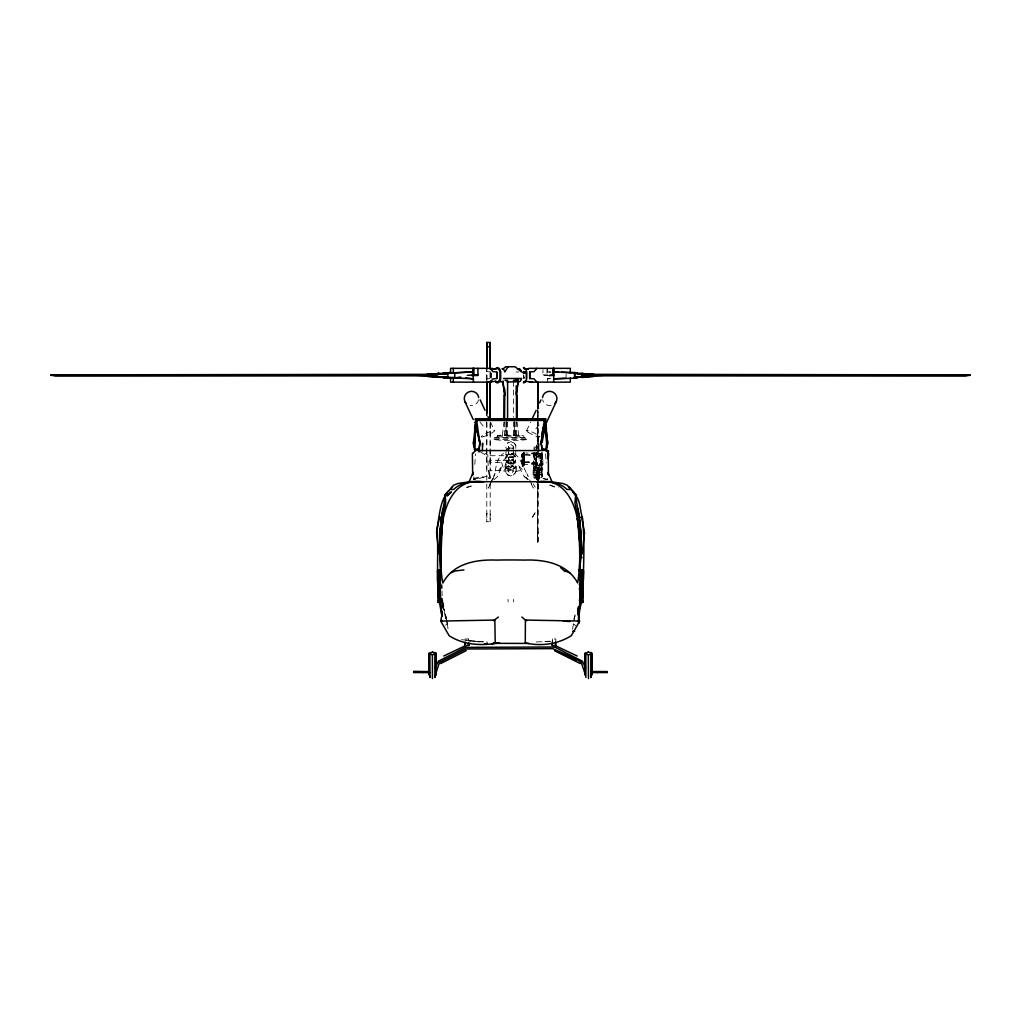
<?xml version="1.0" encoding="UTF-8"?>
<svg xmlns="http://www.w3.org/2000/svg" width="1021" height="1021" viewBox="0 0 1021 1021"><rect width="100%" height="100%" fill="white"/><g stroke="black" fill="none" stroke-linecap="round" stroke-linejoin="round"><path stroke-width="0.75" stroke-dasharray="5 3.75" d="M486.775 421.75L486.762 469.226M486.787 379.557L486.8 370.189M486.8 422.681L486.787 521.731L490.169 521.731L490.182 513.346L486.813 513.346L486.787 521.731M486.813 380.22L486.813 370.789M509.122 460.267L490.182 460.267L490.144 470.592L504.234 470.592L509.122 460.267L507.667 455.711L501.592 462.385L490.144 462.385L490.157 421.75M490.169 378L490.169 373.303M490.144 462.385L490.182 422.681M490.195 377.081L490.195 372.359M496.678 437.499L497.546 435.801L499.141 435.227L521.871 435.227L523.467 435.801L524.335 437.499M516.435 435.227L516.447 421.89M523.288 461.39L523.288 466.482L522.216 466.929L521.859 459.807M521.859 457.663L521.859 454.651L521.859 462.832M523.275 456.081L523.275 452.597L523.288 466.495M523.288 465.142L524.13 465.18L524.143 459.565M524.424 463.177L524.13 465.18L524.424 460.777M524.411 461.16L524.424 462.449L537.301 462.717L537.557 463.496M524.411 456.349L524.411 453.12L524.424 456.31M524.411 457.102L524.411 453.03L524.424 464.938M542.84 459.578L542.84 461.543L539.841 460.662L539.841 455.991L542.84 459.578L542.84 464.797L539.841 468.384L539.841 463.713L541.934 465.244L542.342 468.154A4.365 3.089 0 0 1 540.122 470.847L535.846 470.847A4.365 3.089 0 0 1 533.613 468.154L534.021 465.244L536.127 463.713L536.127 455.991A3.79 2.68 0 0 0 534.2 458.327A3.79 2.68 0 0 0 536.14 460.662L536.127 468.384A3.79 2.68 0 0 1 534.2 466.048A3.79 2.68 0 0 1 536.127 463.713L536.127 468.384M539.841 455.991A3.79 2.68 0 0 1 541.781 458.327A3.79 2.68 0 0 1 539.841 460.662L541.947 459.131L542.355 456.208A4.365 3.089 0 0 0 540.122 453.528L535.846 453.528A4.365 3.089 0 0 0 533.626 456.221L534.034 459.131L536.14 460.662L536.127 455.991M541.921 473.297C544.959 477.866 537.123 479.36 539.879 474.459L539.356 479.5L536.433 479.5L536.791 477.369L534.034 477.292L534.047 473.297M534.034 468.065L534.034 472.136L541.921 472.136L541.921 468.065M534.047 456.323L534.06 452.265M536.778 463.33L529.848 463.687L536.778 463.904L536.778 466.087M524.424 462.768L536.523 461.773L536.523 459.144M536.523 458.301L536.523 455.685L524.411 454.702M537.301 464.019L537.301 462.717M537.288 453.26L537.288 454.728L524.411 455.009M537.544 535.068C538.858 521.973 537.608 557.096 537.544 535.068L537.863 474.574L536.752 470.885L539.484 471.625L539.062 479.462L539.867 469.226L539.356 474.956L541.921 474.956M541.449 465.55L537.557 465.168L537.557 463.1M537.557 453.043L537.288 454.728L537.288 453.771M537.633 443.841L537.62 422.209M537.62 420.639L537.62 409.651M537.697 541.819L537.62 483.482M541.921 469.226L537.825 469.226C539.611 463.649 534.047 477.024 541.921 474.152M537.633 441.646L537.633 437.128M537.748 435.865L537.148 441.48L537.761 418.597M537.761 417.027L537.773 409.166M537.825 531.456L537.863 481.287M541.934 455.366L538.195 455.379L537.837 456.323L537.837 455.162L541.934 455.072L541.934 452.545M537.901 441.519L537.914 422.668M537.914 421.099L537.927 410.11M538.016 541.819L538.169 481.261M538.195 480.355L538.182 474.676L538.463 480.546M538.182 474.255L537.825 473.297L537.825 474.459L541.921 474.459M538.182 468.065L538.182 469.022L541.921 469.022L541.921 477.279M538.233 442.629L538.08 409.166M540.824 453.579L541.041 457.51L541.653 455.953M540.824 461.505L541.028 459.948L541.653 461.505M540.007 465.716L541.028 459.948L541.028 464.236L540.007 465.716L536.523 465.921L541.653 465.665M541.449 466.048L541.449 459.948L541.653 465.921M534.532 455.736L534.519 453.464L534.532 455.736L534.047 454.026L535.923 455.34L536.114 456.949L539.867 456.949L540.071 455.34L541.934 454.026L541.449 457.51L541.449 453.209M541.921 472.94L541.806 468.269A3.816 2.706 0 0 0 539.854 465.908L536.102 465.921A3.816 2.706 0 0 0 534.162 468.269A3.816 2.706 0 0 0 536.114 470.63L539.854 470.63A3.816 2.706 0 0 0 541.806 468.269M541.806 456.106A3.816 2.706 0 0 0 539.854 453.745L536.114 453.745A3.816 2.706 0 0 0 534.174 456.106A3.816 2.706 0 0 0 536.114 458.455L539.867 458.455A3.816 2.706 0 0 0 541.806 456.106L541.449 453.452M541.934 456.323L541.934 452.252M536.752 470.885L536.433 479.5L535.923 469.175L537.825 469.226M537.34 441.646L537.633 440.906M537.863 478.147L537.863 474.574M538.169 478.122L538.182 474.676M513.359 435.227L513.423 421.89M505.791 472.442L507.654 474.752L510.666 475.722L513.691 474.752L515.541 472.442L513.678 474.995L510.666 475.977L507.654 474.995L505.791 472.442L505.791 469.022L507.654 466.457L510.666 465.474L513.691 466.457L515.554 469.022L515.541 472.442M505.854 466.699L507.718 468.728L510.742 469.698L513.754 468.728L515.605 466.699L513.742 469.252L510.73 470.234L507.718 469.252L505.854 466.699L505.854 462.998L507.718 460.433L510.742 459.463L513.754 460.433L515.618 462.998L515.605 466.699M505.854 462.998L507.718 460.969L510.73 459.986L513.742 460.969L515.618 462.998M505.918 460.675L507.782 462.73L510.806 463.7L513.818 462.73L515.682 460.675L513.818 463.228L510.794 464.21L507.782 463.228L505.918 460.675L505.918 457L507.782 454.434L510.806 453.464L513.818 454.434L515.682 457L515.682 460.675M505.918 457L507.782 454.945L510.794 453.962L513.805 454.945L515.682 457M515.745 454.141L513.882 457.229L510.857 458.212L507.845 457.229L505.982 454.677L507.858 456.706L510.87 457.676L513.882 456.706L515.745 454.141L515.745 450.976M508.228 471.396L508.42 452.303L508.42 453.886L510.857 455.647L512.363 455.162L513.295 452.303L513.116 471.396L512.185 472.672L509.16 472.672L508.228 469.813L510.666 468.039L512.185 468.524L513.116 471.396M508.445 451.971L508.484 446.279L509.415 444.99L510.921 444.505L513.372 446.279L512.44 449.138M513.321 451.971L513.372 446.279M515.554 469.022L513.678 466.712L510.666 465.729L507.654 466.712M515.809 448.398L515.809 445.233L513.946 442.667L510.934 441.697L507.909 442.667C505.306 445.182 505.063 448.564 507.909 450.963M515.809 445.233L513.946 442.923L510.921 441.94L507.909 442.923M506.582 435.227L506.748 421.89L505.28 435.227M514.265 435.227L514.431 421.89M505.765 435.227L505.982 421.89M538.195 476.169L538.169 480.546M538.935 475.735L538.96 470.885M539.343 474.152L539.394 472.863M445.59 618.381L443.305 606.895M555.59 642.388L555.883 638.98L552.399 638.98L552.208 642.018L552.514 638.98M547.396 382.135L547.677 378.166M473.935 476.756L473.718 479.832L487.221 476.36M474.803 464.427L475.582 453.86M536.267 452.265L535.948 455.213L536.319 452.775M513.346 601.905L513.576 599.416M538.156 487.259L538.041 488.51L538.501 484.311M536.063 448.717L536.446 444.901M538.501 474.765L538.692 472.889L536.893 472.532L536.842 479.653M502.358 435.227L503.953 421.89M516.103 471.319L516.805 465.448L514.393 463.508L507.348 463.508L504.923 465.448L505.625 471.319L510.87 469.762L516.103 471.319L522.816 470.171L517.966 464.976L524.284 476.628L529.452 480.151M491.024 373.061L491.024 377.425M534.034 477.292L534.034 470.349L535.897 469.035L536.102 467.414L539.854 467.414L540.058 469.022L541.921 470.349L541.449 468.639L541.449 470.911M572.526 629.23L574.172 619.747M537.544 474.484L537.314 480.546M573.764 621.1L574.874 615.791L574.976 618.381M574.44 618.42L575.002 615.765M534.519 468.639L534.519 470.911L534.519 468.639L534.034 470.349L535.897 469.035M573.917 618.879L575.129 614.808M490.208 484.082L488.357 488.076L495.032 473.591L492.939 479.283C496.487 471.064 495.032 458.901 503.468 453.35M541.449 455.736L541.806 454.6M490.82 482.754L493.896 476.092M526.619 430.683L530.588 422.184M489.391 485.805L490.654 483.826M541.028 463.738L540.007 465.168L541.028 465.219L537.288 464.67L538.373 465.55M505.982 450.976L507.858 448.41L510.87 447.44L513.882 448.41M508.356 458.301L510.794 456.527L513.231 458.301M513.308 453.35L510.87 455.124L508.432 453.35M513.244 459.373L510.806 461.147L508.369 459.373M513.18 465.372L510.742 467.146L509.224 466.648L508.292 463.789L510.742 462.015L513.18 463.789L513.167 465.908L510.73 467.669L508.292 465.908L508.292 464.325L510.73 462.551L513.167 464.325M494.215 479.615L497.418 476.628L502.217 465.895L498.873 470.171L505.625 471.319M535.923 428.782L541.27 422.094M494.036 438.213L494.917 437.499L526.096 437.499L526.976 438.213L526.976 439.63L518.796 440.345L502.217 440.345L494.036 439.63L494.036 438.213L526.976 438.213M445.488 625.184L447.338 623.754L446.522 619.773M540.071 455.34L541.934 454.026M534.034 475.582L535.91 474.255L535.923 469.175M536.191 453.401L533.638 455.098L533.026 475.952L547.447 479.832L547.23 476.756M538.807 472.532L538.654 479.704M534.494 478.683L537.799 477.56L548.175 479.36M507.845 448.946L510.857 447.964L513.882 448.946M573.215 623.754L575.997 625.899M487.043 476.284L471.74 479.628M473.935 478.351L482.588 476.36M536.446 447.109L534.047 447.109L534.047 449.431M550.727 378.446L547.626 378.829L550.702 378.676M486.787 378.88L489.697 378.638M550.651 641.354L541.704 641.941M536.191 641.992L551.965 641.073M536.778 452.877L525.751 453.082M524.424 462.181L531.086 461.99L524.411 462.041M516.039 371.989L518.821 371.989M467.503 374.886L473.246 374.886M542.968 374.886L547.639 374.886M466.814 375.511L473.029 375.511M549.17 375.511L542.968 375.511L542.968 369.653M497.546 435.801L523.467 435.801M497.546 436.937L523.467 436.937M494.036 439.63L526.976 439.63M536.255 453.554L539.586 453.554L539.879 455.162L539.547 452.252M490.182 455.711L507.667 455.711M536.114 456.949L539.867 456.949M541.449 457.255L541.041 453.209M536.102 467.414L539.854 467.414M538.182 469.328L541.921 469.328M536.229 470.834L539.56 470.834M534.034 474.956L536.433 474.956L536.255 472.136L539.854 472.136L540.058 474.255L541.921 475.569M465.002 638.98L468.499 638.98L468.677 642.018L468.371 638.98M538.182 440.906L538.195 441.646M534.047 474.357L537.825 474.459L537.825 468.065M479.372 641.941L462.972 639.912M547.856 371.925L550.906 372.078L547.856 371.925L547.856 369.538M536.778 454.128L529.848 453.758L538.986 453.503L539.509 452.775L539.586 453.554M468.856 641.073L487.668 642.183M491.152 371.963L486.787 371.606L483.928 368.339M461.466 639.695L484.72 641.89M536.433 477.292L535.936 474.408L536.433 479.5M536.74 473.068L537.288 476.169L537.276 472.659M549.962 485.013L558.283 487.808M549.796 485.192L556.33 487.949M485.192 453.401L487.821 455.098L488.255 469.315M480.712 451.997L487.63 456.451M524.284 476.628L529.197 479.972M514.648 453.35L519.255 458.263L528.01 476.092M534.047 448.793L535.91 450.108M479.959 422.094L485.434 428.782M526.16 477.917L527.5 479.615M509.415 449.138L508.484 446.279M533.09 483.852L535.234 487.17M531.048 483.826L533.358 488.076L526.887 473.591M490.565 422.184L494.534 430.683M501.592 462.385L504.234 470.592M541.449 468.639L541.794 469.775M446.598 618.879L443.944 609.065M443.676 608.376L446.636 621.074M445.692 615.791L446.241 618.445M447.338 623.754L448.257 630.621M523.709 375.243L524.118 378.51L524.118 374.592M446.751 620.092L447.185 623.729M517.06 421.89L518.655 435.227M515.733 435.227L514.265 421.89L514.431 435.227M538.526 440.077L538.067 435.865L538.182 437.128M537.276 484.311L537.735 488.51M507.96 599.416L508.177 601.905M545.584 453.86L546.248 462.883M441.978 590.789L442.157 596.838M536.382 472.863L536.433 474.152M537.569 476.169L537.608 480.546M441.825 583.833L441.965 590.968M515.031 421.89L515.248 435.227M506.582 421.89L506.748 435.227M538.475 440.919L538.488 441.646M537.072 473.17L537.123 479.704M507.59 421.89L507.654 435.227M542.84 464.797L542.84 462.832L539.841 463.713A3.79 2.68 0 0 1 541.768 466.048A3.79 2.68 0 0 1 539.841 468.384M541.653 453.337L541.653 456.196M538.195 450.235L538.195 456.323M537.837 449.942L537.837 456.323M537.301 462.921L537.301 463.687M537.148 446.062L537.148 448.717M536.855 446.075L536.867 448.653M536.74 446.381L536.74 450.312M536.446 446.458L536.446 450.248M536.523 455.685L536.523 461.773M536.523 464.07L524.424 464.44L524.411 463.215M524.13 464.759L524.13 452.711L524.13 457.906M504.565 421.89L504.578 435.227M490.182 460.267L490.182 471.192M490.182 483.686L490.169 521.731M566.106 374.107L566.106 376.672M547.639 368.339L547.639 372.269M546.975 368.339L546.975 374.886M537.557 453.618L537.557 454.345M524.411 456.693L524.411 458.314M524.424 459.144L524.424 461.122M523.556 457.906L523.556 452.737L523.569 465.18L523.569 459.565M523.275 455.851L523.275 457.906M523.288 459.552L523.288 461.62M522.918 457.689L522.918 453.732L522.931 466.929L522.931 459.782M522.203 457.689L522.203 453.732L522.216 466.929L522.216 459.782M513.423 381.369L513.423 417.181M505.982 451.512L505.982 454.677M491.152 373.278L491.152 378.51M551.149 405.503A7.287 7.134 25.1 0 1 542.598 399.773M478.607 399.773A7.287 7.134 -24.9 0 1 470.056 405.503M542.342 468.154A4.365 3.089 0 0 0 540.122 465.461L535.846 465.461A4.365 3.089 0 0 0 533.613 468.154M542.355 456.208A4.365 3.089 0 0 1 540.122 458.901L535.859 458.901A4.365 3.089 0 0 1 533.626 456.221M508.33 453.069A2.31 2.31 0 0 0 509.581 454.536L510.883 454.536A2.31 2.31 0 0 0 512.134 453.069M523.39 374.911L523.39 378.178L523.365 374.911M535.03 512.899L531.533 518.783L535.03 512.899M509.3 456.515L508.356 459.884L509.288 461.16L512.3 461.16L513.244 457.791L512.312 456.515L509.3 456.515M471.217 486.073L464.976 487.949L471.217 486.073M441.774 586.679L441.748 585.237L441.787 588.109L441.774 586.679M528.01 432.151A7.287 1.098 25 0 0 539.356 437.001A7.287 1.098 25 0 0 532.298 432.151A7.287 1.098 25 0 0 528.01 432.151M483.329 436.72A7.287 1.098 -25 0 0 494.355 431.143A7.287 1.098 -25 0 0 486.098 433.427A7.287 1.098 -25 0 0 483.329 436.72"/><path stroke-width="1.5" d="M432.572 652.023L429.088 653.402L429.037 675.034L428.884 653.402L432.381 654.78L435.878 653.402L434.857 652.432M432.381 652.023L436.082 653.402L436.069 662.629M453.324 368.339L453.324 372.831L473.029 371.925L473.029 368.339M473.246 374.886L473.246 368.339M486.787 415.509L486.787 381.127M486.8 368.619L486.826 342.469L490.195 342.469L490.195 369.206M486.8 413.25L486.813 381.79M486.813 369.206L486.826 342.469M490.157 418.623L490.169 381.127M490.182 368.619L490.195 342.469M490.182 419.542L490.195 381.79M537.773 407.596L537.786 382.467M537.927 408.54L537.939 392.83M538.233 408.566L538.105 382.467M579.086 525.713L579.098 516.32L577.592 519.485L577.937 522.407M585.007 662.629L585.02 653.402L588.517 652.023M607.099 672.558L607.099 671.537L591.338 671.537M465.206 642.388L465.308 645.744L443.765 656.005M468.562 645.374L468.562 643.141L468.562 645.374L465.193 645.744L465.295 642.388M577.133 656.005L555.577 645.744L552.221 645.374L552.335 643.141M493.36 643.294L499.511 642.745C482.665 645.987 463.942 645.361 449.163 635.726L440.881 621.342L441.366 617.169M430.083 675.889L429.956 677.497L429.905 654.384M435.035 675.889L434.895 677.497L434.857 654.384M436.031 675.034L436.056 673.439M584.995 673.439L584.867 675.034L584.816 653.402L588.313 654.78L590.789 654.384L590.814 677.497M590.942 677.497L590.968 675.889M442.157 616.097L442.221 611.298M439.949 551.085L440.587 528.048M500.52 381.892L502.868 381.369L505.038 395.216M582.889 602.339L580.107 602.352L582.889 602.339L583.489 569.973L581.089 569.884L581.868 569.935M442.667 519.217L442.769 515.337L443.127 518.106M482.512 446.126L482.588 443.14L482.384 450.593L475.85 450.312L472.787 453.388M504.565 418.75L504.782 389.065M579.851 596.238L580.77 571.313M580.49 561.78L580.847 550.766M581.396 602.428L582.57 569.922M577.733 614.782L578.001 607.929M440.536 549.809L440.549 567.102M440.74 545.061L441.519 532.63M440.14 538.195L440.574 528.406M545.508 420.626L546.529 429.331M545.622 420.244L544.359 420.435L541.692 436.656M538.488 446.126L538.399 443.14L538.629 450.593L545.227 450.312L546.873 451.269L548.303 453.388L548.035 458.965L548.698 453.298M579.405 571.543L579.558 569.118M585.607 376.302L582.544 376.583L604.585 375.664L965.636 375.932L969.95 374.873L604.585 375.115L577.848 373.877L583.399 374.056M553.612 382.135L554.058 368.339M475.301 426.293L473.259 443.548L474.65 449.636L479.423 449.138L474.65 449.636M473.527 442.527L474.969 449.24L475.441 429.05M542.138 442.412L545.303 424.94M443.408 377.949L454.804 377.668L436.541 377.234M440.638 527.002L442.655 508.79M580.4 580.707L581.383 569.897M441.48 517.532L439.936 533.281L439.706 553.599L438.953 554.02L436.554 532.477L439.502 516.971L441.48 517.532L445.309 496.448L445.718 502.83L442.578 518.821L440.421 547.958L440.217 591.185L441.799 616.122M579.558 570.331L580.477 561.524M443.088 519.485L441.697 516.32L440.191 529.746L440.459 560.427M542.917 428.08L541.245 443.229L542.317 450.376L546.592 450.07L548.647 450.937M582.57 596.8C583.336 570.586 585.11 544.002 582.519 517.902C579.992 511.33 580.617 500.954 575.921 495.976L573.955 493.066L575.499 495.313M474.497 442.514L475.199 436.503M475.722 431.985L475.875 426.293M442.042 528.253L442.565 523.862M516.447 418.75L516.447 395.216L518.145 381.369L516.218 393.685M474.535 429.331L475.85 420.244M474.842 430.02L475.697 423.217M490.144 382.135L493.003 378.88L496.755 378.51L497.163 375.243L496.755 371.963L493.003 371.606L490.144 368.339M526.44 378.51L526.44 371.963M536.944 382.135L534.072 378.88L529.708 378.51L529.708 371.963L534.072 371.606L536.944 368.339M577.031 373.444L582.646 373.367L581.472 374.311M446.751 377.515L445.182 377.63L450.695 378.408M579.469 566.502L580.962 555.871L580.592 529.746L579.098 516.32M478.747 450.376L479.806 443.229L476.679 420.435L544.359 420.435M441.902 527.078L443.216 518.668M442.591 522.675L443.293 518.489M581.625 602.543C577.375 612.638 579.124 641.52 578.524 606.589M545.801 421.928L544.333 420.984L545.801 421.928L540.888 442.374L542.317 450.376M442.233 608.031L443.076 604.011L443.51 606.538M444.212 501.234L445.003 495.976L446.968 493.066L445.36 495.313M443.408 372.831L454.804 373.112L447.849 373.341L447.849 377.438L427.212 376.392M546.426 449.636L541.666 449.138L546.426 449.636L547.818 443.548L545.354 423.217M437.486 374.056L447.849 373.341L436.541 373.546M526.734 620.691L525.407 620.066L578.039 621.01L579.073 620.13L579.545 621.342L571.288 635.726C557.849 644.213 540.568 646.587 525.266 642.885L525.407 620.066L521.871 617.029M435.584 674.205L439.515 662.387L465.831 648.986L552.706 648.641L576.38 659.247L581.255 662.387L585.199 674.205M439.4 374.311L438.239 373.367L439.4 374.311L438.239 373.367L439.809 373.546M566.259 378.255L553.829 378.829L575.448 378.178L574.632 377.374L574.632 373.507L575.691 373.137M445.182 373.137L450.988 372.346M531.915 419.35L536.114 410.34M546.439 422.668L556.317 401.534M539.586 402.887L540.99 399.887M435.163 667.874L438.354 661.212L465.512 647.365L552.463 647.008L555.258 647.365L582.429 661.212L585.62 667.874M508.075 366.743L504.821 371.989A6.624 3.178 90 0 0 502.051 368.607M474.956 422.324L476.705 420.984L475.582 422.26M446.841 372.831L445.424 372.601L446.241 373.507M575.921 495.976L576.623 501.234M577.337 518.489C579.571 539.688 581.204 562.035 577.631 582.991C567.293 563.618 544.601 559.291 524.13 560.095A43.763 2.846 0 0 0 496.219 560.095C475.812 559.304 453.094 563.566 442.884 582.991C439.094 565.328 441.953 546.49 441.889 528.444C443.841 506.148 454.46 477.586 482.448 481.848M444.505 495.211L452.584 486.787M446.636 492.977L449.074 490.488M969.95 374.873L589.143 374.337L593.022 374.898M435.048 654.384L436.082 653.402M590.98 654.384L591.81 653.402L590.789 652.432M525.662 381.369L523.939 381.892M579.035 569.539L580.03 568.659L580.387 556.151L579.494 535.553M498.401 617.029L493.551 620.691M502.511 369.372L505.74 366.743L515.12 366.743L521.591 371.989A6.624 3.178 -90 0 0 517.481 369.232M440.689 663.548L466.265 650.594M430.645 374.873L431.743 374.337L51.05 374.873L55.364 375.932L416.313 375.664L447.798 377.17L437.486 376.723M495.313 381.305L488.357 382.135M492.607 369.181L495.313 369.181L491.433 368.339L450.567 368.339L450.567 372.831M450.631 572.858L455.124 570.981L463.955 569.922M438.149 602.339L440.83 602.352L438.149 602.339L437.55 578.779M491.905 644.009L495.198 642.885L494.866 620.066L440.791 621.062M431.743 374.337L427.212 374.388M438.239 377.4L439.298 377.119M579.379 517.532L581.574 516.971L584.523 532.477L582.123 554.02L581.14 553.599L580.911 533.281L579.379 517.532L575.525 496.448L574.963 502.83L578.065 518.821L580.196 547.958L580.349 591.185L578.601 622.159L578.626 615.995M445.003 495.976C439.809 504.859 439.145 517.724 437.039 528.087C438.609 550.983 436.465 573.955 438.52 596.8M579.213 584.637L579.902 584.523M579.111 588.887L579.839 588.76M475.544 420.626L476.679 420.435M474.484 450.07L479.104 449.534L480.164 442.374L476.667 429.024L475.863 421.852M574.044 372.831L575.448 372.601L554.058 371.925L558.627 372.142M445.424 378.178L446.841 377.949M473.476 382.135L473.029 371.925L454.779 372.831L454.779 377.949L460.828 377.323L453.324 377.949L453.324 382.135M440.025 374.056L447.849 373.341M484.337 643.945L487.323 643.74M493.232 643.345L528.687 643.434M439.311 569.922L437.524 569.973L437.601 579.532M437.575 571.415L438.341 571.364L439.426 600.999L438.137 600.91L439.911 600.846M443.484 373.341L454.779 372.831M593.673 376.392L582.646 377.4L581.472 376.455L589.679 375.422L969.912 375.422M447.798 373.609L416.313 375.115L51.05 374.873M547.664 481.708L551.94 481.529L547.907 472.378L548.405 474.995L548.303 453.388M439.298 373.763L443.459 373.609M582.544 376.672L593.022 376.392M574.632 377.374L581.587 377.119L581.587 373.763L574.632 373.507M446.624 377.949L454.804 377.668L443.484 377.438M446.815 373.341L454.804 373.112M574.364 377.4L579.698 377.26M584.28 376.723L582.2 376.723M436.605 374.056L439.745 374.056L438.022 373.967M593.903 375.881L581.472 376.455M582.851 373.967L581.128 374.056L584.28 374.056M593.673 374.388L589.143 374.337M593.022 374.388L581.013 374.056M427.876 376.392L439.872 376.723L435.291 376.302M484.031 481.708C473.246 481.491 461.773 481.453 453.681 489.442L451.205 489.506L451.014 488.268L453.49 485.256L458.199 483.431L470.502 481.708L550.357 481.708L562.66 483.431L567.37 485.256L569.833 488.268L569.616 489.506L567.038 489.442C558.921 481.504 547.486 481.478 536.676 481.708M486.8 346.744L490.182 346.744M523.122 372.027L525.56 372.027M523.122 372.856L525.394 372.856M570.19 372.831L577.478 372.831M581.026 373.546L584.344 373.546M471.702 374.886L477.917 374.886M51.088 375.422L426.663 375.422M471.702 375.511L477.917 375.511L477.917 368.339M554.058 375.511L549.17 375.511L553.369 374.886L553.369 368.339M427.876 375.881L427.212 375.881M438.685 376.723L436.605 376.723M582.161 377.234L584.344 377.234M577.401 377.438L574.083 377.438L575.691 377.63L574.632 378.293L574.632 372.474M574.044 377.949L577.478 377.949M503.493 378.485L521.591 378.485A6.624 3.178 90 0 1 518.821 381.867A6.624 3.178 90 0 1 516.039 378.485M515.631 379.812L518.158 379.812M505.038 380.335L507.59 380.335M513.423 380.335L518.145 380.335M497.074 381.892L495.351 381.369M506.952 381.892L516.32 381.892M491.433 382.135L450.567 382.135L450.567 377.949M529.44 382.135L570.318 382.135L570.318 377.949M545.941 418.776L475.224 418.776M475.097 419.657L545.763 419.657M481.797 450.567L539.19 450.567M478.555 451.652L479.844 451.652M488.702 478.045L490.246 478.045L488.612 470.592M429.956 672.558L413.658 672.558L413.658 671.537L429.42 671.537M428.871 671.869L413.671 671.537M591.899 671.869L607.125 671.869L607.125 672.558L592.116 672.558M432.432 678.531L432.381 654.78M588.466 678.531L588.313 654.78M427.876 374.388L439.872 374.056L427.876 374.898M431.743 376.443L437.869 376.455M581.128 600.846L582.902 600.91L581.472 600.999L582.557 571.364L583.438 571.415L583.45 579.532M578.039 621.01L579.634 621.062M443.459 377.272L446.241 377.374L445.182 377.63L446.241 378.293M473.348 481.708L469.175 481.529L473.208 472.378L472.659 474.995L472.391 453.298M561.678 372.295L570.318 372.831L570.318 368.339L529.44 368.339L525.56 369.181L528.265 369.181M454.779 377.949L473.259 378.829L465.487 377.885M581.077 377.298L582.646 377.4M538.195 481.848C565.723 477.637 576.252 505.101 578.728 527.078L577.414 518.668M563.209 621.1L569.769 621.521M577.733 373.775L580.872 374.056M587.139 374.618L590.202 374.911M573.981 378.025L575.448 378.178M541.96 449.534L548.239 451.014M588.313 652.023L592.014 653.402L591.976 675.034L591.81 653.402M532.515 382.135L525.56 381.305M581.37 557.3L582.11 557.517M565.289 570.981L569.807 572.858M576.176 660.855L554.735 650.594L580.209 663.548M441.353 620.13L442.374 621.01M560.542 567.434L564.932 571.518M585.02 653.402L586.041 654.384M429.088 653.402L430.109 654.384M576.61 495.211L568.455 486.787L574.568 493.169L569.373 487.476M573.036 492.109L573.802 493.462M485.039 410.34L480.189 399.887M487.923 416.517L489.25 419.35M473.246 419.516L464.887 401.534M579.328 599.927L579.686 600.948M476.667 429.024L479.806 443.229M439.451 602.543L442.08 616.607M442.016 598.587L443.305 606.895L442.923 604.279M578.18 508.79L580.183 527.002M504.591 395.216L502.83 381.892M578.46 526.785L579.328 534.085M545.023 428.986L546.618 442.514L546.133 449.24L547.575 442.527L545.686 424.953M440.625 564.626L439.962 550.766M580.17 526.645L580.681 538.195M438.328 569.922L439.502 602.428M516.128 385.989L516.422 395.216M580.005 591.542L580.209 602.403M585.875 677.497L585.837 654.384M435.903 675.034L435.878 653.402M552.221 643.141L552.335 645.374M441.697 516.32L441.71 528.84M597.374 671.869L597.349 672.558M553.178 368.339L553.178 374.886M529.708 371.963L529.708 378.51M524.756 372.027L524.756 372.856M523.62 372.027L523.62 372.856M517.06 395.216L517.06 418.75M507.59 381.369L507.59 418.75M503.953 395.216L503.953 418.75M496.755 371.963L496.755 378.51M473.91 368.339L473.91 374.886M423.434 671.869L423.46 672.558M439.515 569.897A198.546 198.457 36.9 0 1 440.498 580.707M440.804 599.301A198.546 198.457 36.9 0 1 440.689 602.403M542.496 397.526A7.287 7.134 25.1 0 1 552.718 392A7.287 7.134 25.1 0 1 555.054 403.384M466.15 403.384A7.287 7.134 -24.9 0 1 468.473 392A7.287 7.134 -24.9 0 1 478.709 397.526M523.645 368.555A6.688 3.203 -90 0 1 524.998 369.181M524.998 381.305A6.688 3.203 90 0 1 523.645 381.931M523.403 367.611A7.632 3.663 90 0 1 526.594 371.504L526.594 378.982A7.632 3.663 90 0 1 523.403 382.875M495.874 369.181A6.688 3.216 90 0 1 500.022 371.963L500.022 378.51A6.688 3.216 -90 0 1 495.874 381.305M495.925 368.313A7.632 3.663 90 0 1 500.673 371.504L500.673 378.982A7.632 3.663 -90 0 1 495.925 382.173M503.391 381.254A6.624 3.178 -90 0 1 502.051 381.867M468.677 643.141L468.677 645.374L468.665 643.141M555.59 642.388L555.577 645.744L555.692 642.388M583.131 571.403L582.264 600.948L583.106 571.39M577.924 515.337L578.039 520.519L577.924 515.337M448.334 494.521L446.981 495.976L451.359 491.88L448.334 494.521M574.581 631.067L573.023 631.323L574.581 631.067M438.749 600.948L437.843 571.403L438.749 600.948"/></g></svg>
